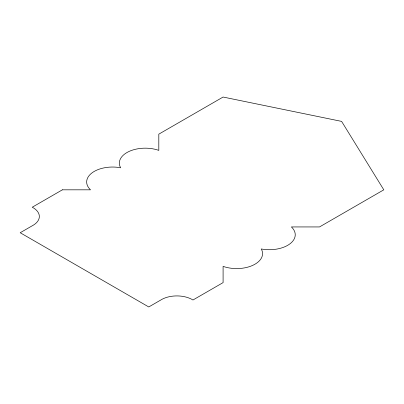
<?xml version="1.0" encoding="UTF-8"?>
<svg xmlns="http://www.w3.org/2000/svg" width="404" height="404" viewBox="0 0 404 404"><rect width="100%" height="100%" fill="white"/><g stroke="black" fill="none" stroke-linecap="round" stroke-linejoin="round"><path stroke-width="0.61" d="M62.388 189.824L32.254 207.217A21.786 12.574 0 0 1 33.618 224.988L20.2 232.734L148.768 306.959L160.817 300A21.786 12.574 0 0 1 192.961 300L223.094 282.608L223.094 266.367A25.886 14.943 0 0 0 252.712 265.377A25.886 14.943 0 0 0 261.262 248.97A25.886 14.943 0 0 0 289.673 244.036A25.886 14.943 0 0 0 291.395 226.937L319.519 226.937L383.8 189.824L341.612 121.392L223.094 97.041L158.812 134.153L158.812 150.389A25.886 14.943 0 0 0 129.189 151.384A25.886 14.943 0 0 0 120.645 167.786A25.886 14.943 0 0 0 92.228 172.72A25.886 14.943 0 0 0 90.511 189.824L62.388 189.824"/></g></svg>
